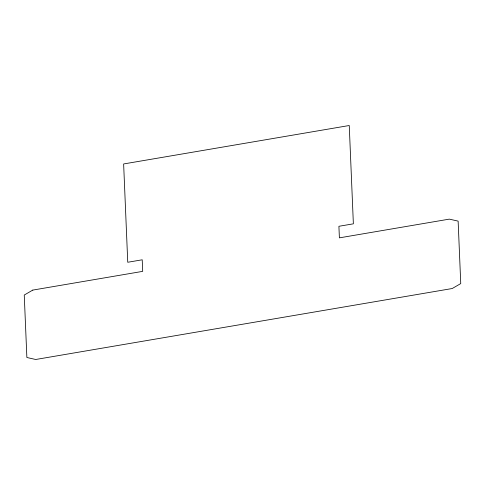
<?xml version="1.0" encoding="UTF-8"?>
<svg xmlns="http://www.w3.org/2000/svg" width="485" height="485" viewBox="0 0 485 485"><rect width="100%" height="100%" fill="white"/><g stroke="black" fill="none" stroke-linecap="round" stroke-linejoin="round"><path stroke-width="0.73" d="M32.78 290.091L24.25 295.038L26.869 357.493L35.69 359.488L452.22 288.526L460.75 283.579L458.131 221.118L449.31 219.129L339.391 237.856L338.906 226.289L353.371 223.827L349.248 125.512L123.633 163.954L127.749 262.264L142.214 259.796L142.699 271.364L32.78 290.091"/></g></svg>
